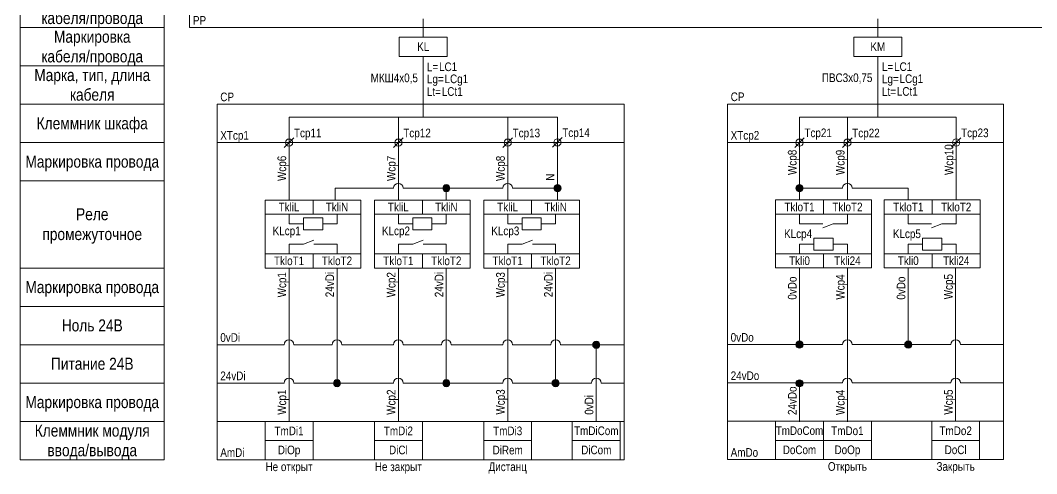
# Model space of a CAD drawing. Header units: millimetres. Extents: x 20 to 340, y -288 to -5.
# Drawn here: x 20 to 232, y -287.9 to -193.3 of the extents above; entities that cross this region are included whole.
import ezdxf

# ---------------------------------------------------------------- set-up
doc = ezdxf.new("R2010")
doc.units = ezdxf.units.MM
doc.header["$MEASUREMENT"] = 0
doc.linetypes.add('1_1', pattern=[2000, 1000, -1000])
doc.linetypes.add('4_2_1_2', pattern=[6702.777624, 3527.777672, -1763.888836, 0, -1411.111116])
for name, color, linetype in [('cp_names', 7, 'Continuous'), ('cp_params_di', 7, 'Continuous'), ('cp_params_do', 7, 'Continuous'), ('cp_static_di', 7, 'Continuous'), ('cp_static_do', 7, 'Continuous'), ('id_names', 7, 'Continuous'), ('id_params_di', 7, 'Continuous'), ('id_params_do', 7, 'Continuous'), ('id_static_di', 7, 'Continuous'), ('id_static_do', 7, 'Continuous')]:
    doc.layers.add(name, color=color, linetype=linetype)
doc.styles.add('СГЕНЕРИР_СТИЛЬ_1', font='')
doc.styles.get('СГЕНЕРИР_СТИЛЬ_1').set_extended_font_data('Arial Narrow')

msp = doc.modelspace()

# ---------------------------------------------------------------- hatches: boundary and pattern name
at = {"layer": 'cp_static_di', "linetype": 'Continuous', "lineweight": 0, "true_color": 0x000000}
for points in [[(108.1, -228.34), (108.16, -228.62), (108.32, -228.87), (108.57, -229.03), (108.85, -229.09), (109.14, -229.03), (109.38, -228.87), (109.55, -228.62), (109.6, -228.34), (109.55, -228.05), (109.38, -227.81), (109.14, -227.64), (108.85, -227.59), (108.57, -227.64), (108.32, -227.81), (108.16, -228.05)], [(131.27, -228.34), (131.32, -228.62), (131.49, -228.87), (131.73, -229.03), (132.02, -229.09), (132.3, -229.03), (132.55, -228.87), (132.71, -228.62), (132.77, -228.34), (132.71, -228.05), (132.55, -227.81), (132.3, -227.64), (132.02, -227.59), (131.73, -227.64), (131.49, -227.81), (131.32, -228.05)], [(139.38, -261.01), (139.44, -261.29), (139.6, -261.54), (139.84, -261.7), (140.13, -261.76), (140.42, -261.7), (140.66, -261.54), (140.82, -261.29), (140.88, -261.01), (140.82, -260.72), (140.66, -260.48), (140.42, -260.31), (140.13, -260.26), (139.84, -260.31), (139.6, -260.48), (139.44, -260.72)], [(85.3, -269.01), (85.36, -269.29), (85.52, -269.54), (85.77, -269.7), (86.05, -269.76), (86.34, -269.7), (86.58, -269.54), (86.75, -269.29), (86.8, -269.01), (86.75, -268.72), (86.58, -268.48), (86.34, -268.31), (86.05, -268.26), (85.77, -268.31), (85.52, -268.48), (85.36, -268.72)], [(108.1, -269.01), (108.16, -269.29), (108.32, -269.54), (108.57, -269.7), (108.85, -269.76), (109.14, -269.7), (109.38, -269.54), (109.55, -269.29), (109.6, -269.01), (109.55, -268.72), (109.38, -268.48), (109.14, -268.31), (108.85, -268.26), (108.57, -268.31), (108.32, -268.48), (108.16, -268.72)], [(130.9, -269.01), (130.96, -269.29), (131.12, -269.54), (131.37, -269.7), (131.65, -269.76), (131.94, -269.7), (132.18, -269.54), (132.34, -269.29), (132.4, -269.01), (132.34, -268.72), (132.18, -268.48), (131.94, -268.31), (131.65, -268.26), (131.37, -268.31), (131.12, -268.48), (130.96, -268.72)]]:
    msp.add_hatch(color=18, dxfattribs=at).paths.add_polyline_path(points)
at = {"layer": 'cp_static_do', "linetype": 'Continuous', "lineweight": 0, "true_color": 0x000000}
for points in [[(181.76, -228.34), (181.82, -228.62), (181.98, -228.87), (182.22, -229.03), (182.51, -229.09), (182.8, -229.03), (183.04, -228.87), (183.2, -228.62), (183.26, -228.34), (183.2, -228.05), (183.04, -227.81), (182.8, -227.64), (182.51, -227.59), (182.22, -227.64), (181.98, -227.81), (181.82, -228.05)], [(181.76, -260.98), (181.82, -261.27), (181.98, -261.51), (182.22, -261.68), (182.51, -261.73), (182.8, -261.68), (183.04, -261.51), (183.2, -261.27), (183.26, -260.98), (183.2, -260.7), (183.04, -260.45), (182.8, -260.29), (182.51, -260.23), (182.22, -260.29), (181.98, -260.45), (181.82, -260.7)], [(204.45, -260.98), (204.5, -261.27), (204.67, -261.51), (204.91, -261.68), (205.2, -261.73), (205.48, -261.68), (205.73, -261.51), (205.89, -261.27), (205.95, -260.98), (205.89, -260.7), (205.73, -260.45), (205.48, -260.29), (205.2, -260.23), (204.91, -260.29), (204.67, -260.45), (204.5, -260.7)], [(181.76, -269.06), (181.82, -269.35), (181.98, -269.59), (182.22, -269.75), (182.51, -269.81), (182.8, -269.75), (183.04, -269.59), (183.2, -269.35), (183.26, -269.06), (183.2, -268.77), (183.04, -268.53), (182.8, -268.37), (182.51, -268.31), (182.22, -268.37), (181.98, -268.53), (181.82, -268.77)]]:
    msp.add_hatch(color=18, dxfattribs=at).paths.add_polyline_path(points)

# ---------------------------------------------------------------- linework, layer by layer
at = {"layer": 'cp_names', "color": 7, "linetype": 'Continuous', "lineweight": 15, "ltscale": 100}
for points in [[(20, -218.83), (50, -218.83), (50, -210.83), (20, -210.83)], [(20, -226.83), (50, -226.83), (50, -218.83), (20, -218.83)], [(20, -245.01), (50, -245.01), (50, -226.83), (20, -226.83)], [(20, -253.01), (50, -253.01), (50, -245.01), (20, -245.01)], [(20, -261.01), (50, -261.01), (50, -253.01), (20, -253.01)], [(20, -269.01), (50, -269.01), (50, -261.01), (20, -261.01)], [(20, -277.01), (50, -277.01), (50, -269.01), (20, -269.01)], [(20, -285.01), (50, -285.01), (50, -277.01), (20, -277.01)]]:
    msp.add_lwpolyline(points, close=True, dxfattribs=at)
at = {"layer": 'cp_static_di', "color": 7, "linetype": '1_1', "lineweight": 15, "ltscale": 100}
for p, q in [((145.93, -210.83), (61.05, -210.83)), ((61.05, -210.83), (61.05, -285.01)), ((145.93, -210.83), (145.93, -285.01))]:
    msp.add_line(p, q, dxfattribs=at)
at = {"layer": 'cp_static_di', "color": 7, "linetype": 'Continuous', "lineweight": 15, "ltscale": 100}
for p, q in [((76.05, -218.83), (76.05, -213.54)), ((76.05, -213.54), (132.02, -213.54)), ((76.05, -213.54), (76.05, -218.83)), ((98.85, -218.83), (98.85, -213.54)), ((121.65, -218.83), (121.65, -213.54)), ((132.02, -213.54), (132.02, -218.83)), ((75.05, -219.83), (77.05, -217.83)), ((97.85, -219.83), (99.85, -217.83)), ((120.65, -219.83), (122.65, -217.83)), ((131.02, -219.79), (133.02, -217.79)), ((76.05, -230.87), (76.05, -218.83)), ((98.85, -230.87), (98.85, -218.83)), ((121.65, -230.87), (121.65, -218.83)), ((132.02, -230.83), (132.02, -218.79)), ((85.69, -230.83), (85.69, -228.34)), ((85.69, -228.34), (97.83, -228.34)), ((99.87, -228.34), (108.85, -228.34)), ((108.85, -228.34), (120.63, -228.34)), ((122.67, -228.34), (131.27, -228.34)), ((108.85, -230.83), (108.85, -229.09)), ((76.05, -245.01), (76.05, -277.01)), ((86.05, -245.01), (86.05, -268.26)), ((98.85, -245.01), (98.85, -277.01)), ((108.85, -245.01), (108.85, -268.26)), ((121.65, -245.01), (121.65, -277.01)), ((131.65, -245.01), (131.65, -268.26)), ((61.05, -261.01), (75.04, -261.01)), ((77.07, -261.01), (85.04, -261.01)), ((87.07, -261.01), (97.83, -261.01)), ((99.87, -261.01), (107.83, -261.01)), ((109.87, -261.01), (120.63, -261.01)), ((122.67, -261.01), (130.63, -261.01)), ((132.67, -261.01), (145.93, -261.01)), ((140.13, -261.76), (140.13, -277.01)), ((61.05, -269.01), (75.04, -269.01)), ((77.07, -269.01), (97.83, -269.01)), ((99.87, -269.01), (120.63, -269.01)), ((122.67, -269.01), (139.11, -269.01)), ((141.15, -269.01), (145.93, -269.01)), ((61.05, -277.01), (145.93, -277.01)), ((61.05, -285.01), (145.93, -285.01))]:
    msp.add_line(p, q, dxfattribs=at)
at = {"layer": 'cp_static_di', "color": 7, "linetype": '4_2_1_2', "lineweight": 15, "ltscale": 100}
msp.add_line((61.05, -218.83), (145.93, -218.83), dxfattribs=at)
at = {"layer": 'cp_static_di', "color": 7, "linetype": 'Continuous', "lineweight": 15, "ltscale": 100}
for points in [[(71.05, -245.01), (91.05, -245.01), (91.05, -230.83), (71.05, -230.83)], [(71.05, -233.79), (81.05, -233.79), (81.05, -230.83), (71.05, -230.83)], [(81.05, -233.79), (91.05, -233.79), (91.05, -230.83), (81.05, -230.83)], [(93.85, -245.01), (113.85, -245.01), (113.85, -230.83), (93.85, -230.83)], [(93.85, -233.79), (103.85, -233.79), (103.85, -230.83), (93.85, -230.83)], [(103.85, -233.79), (113.85, -233.79), (113.85, -230.83), (103.85, -230.83)], [(116.65, -245.01), (136.65, -245.01), (136.65, -230.83), (116.65, -230.83)], [(116.65, -233.79), (126.65, -233.79), (126.65, -230.83), (116.65, -230.83)], [(126.65, -233.79), (136.65, -233.79), (136.65, -230.83), (126.65, -230.83)], [(83.06, -234.54), (83.06, -237.04), (79.06, -237.04), (79.06, -234.54)], [(105.86, -234.54), (105.86, -237.04), (101.86, -237.04), (101.86, -234.54)], [(128.66, -234.54), (128.66, -237.04), (124.66, -237.04), (124.66, -234.54)], [(71.05, -245.01), (81.05, -245.01), (81.05, -242.04), (71.05, -242.04)], [(81.05, -245.01), (91.05, -245.01), (91.05, -242.04), (81.05, -242.04)], [(93.85, -245.01), (103.85, -245.01), (103.85, -242.04), (93.85, -242.04)], [(103.85, -245.01), (113.85, -245.01), (113.85, -242.04), (103.85, -242.04)], [(116.65, -245.01), (126.65, -245.01), (126.65, -242.04), (116.65, -242.04)], [(126.65, -245.01), (136.65, -245.01), (136.65, -242.04), (126.65, -242.04)], [(71.05, -277.01), (81.05, -277.01), (81.05, -281.01), (71.05, -281.01)], [(93.85, -277.01), (103.85, -277.01), (103.85, -281.01), (93.85, -281.01)], [(116.65, -277.01), (126.65, -277.01), (126.65, -281.01), (116.65, -281.01)], [(135.13, -277.01), (145.13, -277.01), (145.13, -281.01), (135.13, -281.01)], [(71.05, -281.01), (81.05, -281.01), (81.05, -285.01), (71.05, -285.01)], [(93.85, -281.01), (103.85, -281.01), (103.85, -285.01), (93.85, -285.01)], [(116.65, -281.01), (126.65, -281.01), (126.65, -285.01), (116.65, -285.01)], [(135.13, -281.01), (145.13, -281.01), (145.13, -285.01), (135.13, -285.01)]]:
    msp.add_lwpolyline(points, close=True, dxfattribs=at)
for points in [[(76.06, -233.79), (76.06, -235.79), (79.06, -235.79)], [(86.05, -233.79), (86.05, -235.79), (83.06, -235.79)], [(98.86, -233.79), (98.86, -235.79), (101.86, -235.79)], [(108.85, -233.79), (108.85, -235.79), (105.86, -235.79)], [(121.66, -233.79), (121.66, -235.79), (124.66, -235.79)], [(131.65, -233.79), (131.65, -235.79), (128.66, -235.79)], [(79.06, -240.01), (81.19, -239.18)], [(101.86, -240.01), (103.99, -239.18)], [(124.66, -240.01), (126.79, -239.18)], [(76.06, -242.04), (76.06, -240.01), (79.06, -240.01)], [(83.06, -240.01), (81.19, -240.01)], [(86.05, -242.04), (86.05, -240.01), (83.06, -240.01)], [(98.86, -242.04), (98.86, -240.01), (101.86, -240.01)], [(105.86, -240.01), (103.99, -240.01)], [(108.85, -242.04), (108.85, -240.01), (105.86, -240.01)], [(121.66, -242.04), (121.66, -240.01), (124.66, -240.01)], [(128.66, -240.01), (126.79, -240.01)], [(131.65, -242.04), (131.65, -240.01), (128.66, -240.01)]]:
    msp.add_lwpolyline(points, dxfattribs=at)
for centre in [(76.05, -218.83), (98.85, -218.83), (121.65, -218.83), (132.02, -218.79), (108.85, -228.34), (132.02, -228.34), (140.13, -261.01), (86.05, -269.01), (108.85, -269.01), (131.65, -269.01)]:
    msp.add_circle(centre, 0.75, dxfattribs=at)
at = {"layer": 'cp_static_do', "color": 7, "linetype": '1_1', "lineweight": 15, "ltscale": 100}
for p, q in [((225.09, -210.8), (167.51, -210.8)), ((167.51, -210.8), (167.51, -284.98)), ((225.09, -210.8), (225.09, -284.98))]:
    msp.add_line(p, q, dxfattribs=at)
at = {"layer": 'cp_static_do', "color": 7, "linetype": 'Continuous', "lineweight": 15, "ltscale": 100}
for p, q in [((182.51, -213.52), (182.51, -218.8)), ((182.51, -213.54), (215.19, -213.54)), ((192.51, -213.54), (192.51, -218.83)), ((215.19, -218.8), (215.19, -213.54)), ((181.51, -219.83), (183.51, -217.83)), ((191.51, -219.83), (193.51, -217.83)), ((214.19, -219.8), (216.19, -217.8)), ((182.51, -218.83), (182.51, -230.8)), ((192.51, -218.83), (192.51, -230.8)), ((215.19, -218.8), (215.2, -230.8)), ((191.49, -228.34), (183.26, -228.34)), ((205.2, -228.34), (193.53, -228.34)), ((205.2, -230.83), (205.2, -228.34)), ((182.51, -244.98), (182.51, -260.23)), ((192.51, -245.06), (192.51, -277.06)), ((205.2, -244.98), (205.2, -260.23)), ((215.08, -244.98), (215.08, -276.98)), ((167.51, -260.98), (191.49, -260.98)), ((193.53, -260.98), (214.06, -260.98)), ((216.1, -260.98), (225.09, -260.98)), ((167.51, -268.98), (191.49, -268.98)), ((193.52, -268.98), (214.06, -268.98)), ((216.1, -268.98), (225.09, -268.98)), ((182.51, -269.81), (182.51, -277.06)), ((167.51, -276.98), (225.09, -276.98)), ((167.51, -284.98), (225.09, -284.98))]:
    msp.add_line(p, q, dxfattribs=at)
at = {"layer": 'cp_static_do', "color": 7, "linetype": '4_2_1_2', "lineweight": 15, "ltscale": 100}
msp.add_line((167.51, -218.8), (225.09, -218.8), dxfattribs=at)
at = {"layer": 'cp_static_do', "color": 7, "linetype": 'Continuous', "lineweight": 15, "ltscale": 100}
for points in [[(197.51, -230.8), (177.51, -230.8), (177.51, -244.98), (197.51, -244.98)], [(187.51, -230.8), (177.51, -230.8), (177.51, -233.77), (187.51, -233.77)], [(197.51, -230.8), (187.51, -230.8), (187.51, -233.77), (197.51, -233.77)], [(220.2, -230.8), (200.2, -230.8), (200.2, -244.98), (220.2, -244.98)], [(210.2, -230.8), (200.2, -230.8), (200.2, -233.77), (210.2, -233.77)], [(220.2, -230.8), (210.2, -230.8), (210.2, -233.77), (220.2, -233.77)], [(185.51, -241.27), (185.51, -238.77), (189.51, -238.77), (189.51, -241.27)], [(208.19, -241.27), (208.19, -238.77), (212.19, -238.77), (212.19, -241.27)], [(187.51, -242.02), (177.51, -242.02), (177.51, -244.98), (187.51, -244.98)], [(197.51, -242.02), (187.51, -242.02), (187.51, -244.98), (197.51, -244.98)], [(210.2, -242.02), (200.2, -242.02), (200.2, -244.98), (210.2, -244.98)], [(220.2, -242.02), (210.2, -242.02), (210.2, -244.98), (220.2, -244.98)], [(177.51, -276.98), (187.51, -276.98), (187.51, -280.98), (177.51, -280.98)], [(187.51, -276.98), (197.51, -276.98), (197.51, -280.98), (187.51, -280.98)], [(210.08, -276.98), (220.08, -276.98), (220.08, -280.98), (210.08, -280.98)], [(177.51, -280.98), (187.51, -280.98), (187.51, -284.98), (177.51, -284.98)], [(187.51, -280.98), (197.51, -280.98), (197.51, -284.98), (187.51, -284.98)], [(210.08, -280.98), (220.08, -280.98), (220.08, -284.98), (210.08, -284.98)]]:
    msp.add_lwpolyline(points, close=True, dxfattribs=at)
for points in [[(182.51, -233.77), (182.51, -235.81), (185.51, -235.81)], [(192.5, -233.77), (192.5, -235.81), (189.51, -235.81)], [(205.2, -233.77), (205.2, -235.81), (208.19, -235.81)], [(215.19, -233.77), (215.19, -235.81), (212.19, -235.81)], [(185.51, -235.81), (187.37, -235.81)], [(189.51, -235.81), (187.37, -236.63)], [(208.19, -235.81), (210.05, -235.81)], [(212.19, -235.81), (210.06, -236.63)], [(182.51, -242.02), (182.51, -240.02), (185.51, -240.02)], [(192.5, -242.02), (192.5, -240.02), (189.51, -240.02)], [(205.2, -242.02), (205.2, -240.02), (208.19, -240.02)], [(215.19, -242.02), (215.19, -240.02), (212.19, -240.02)]]:
    msp.add_lwpolyline(points, dxfattribs=at)
for centre in [(182.51, -218.83), (192.51, -218.83), (215.19, -218.8), (182.51, -228.34), (182.51, -260.98), (205.2, -260.98), (182.51, -269.06)]:
    msp.add_circle(centre, 0.75, dxfattribs=at)
at = {"layer": 'id_names', "color": 7, "linetype": 'Continuous', "lineweight": 15, "ltscale": 100}
for points in [[(20, -194.83), (50, -194.83), (50, -186.83), (20, -186.83)], [(20, -202.83), (50, -202.83), (50, -194.83), (20, -194.83)], [(20, -210.83), (50, -210.83), (50, -202.83), (20, -202.83)]]:
    msp.add_lwpolyline(points, close=True, dxfattribs=at)
at = {"layer": 'id_static_di', "color": 7, "linetype": 'Continuous', "lineweight": 15, "ltscale": 100}
for p, q in [((104.03, -196.83), (104.03, -193.01)), ((104.03, -200.83), (104.03, -213.54))]:
    msp.add_line(p, q, dxfattribs=at)
msp.add_lwpolyline([(99.03, -200.83), (109.03, -200.83), (109.03, -196.83), (99.03, -196.83)], close=True, dxfattribs=at)
for centre in [(98.85, -228.34), (121.65, -228.34), (76.05, -261.01), (86.05, -261.01), (98.85, -261.01), (108.85, -261.01), (121.65, -261.01), (131.65, -261.01), (76.05, -269.01), (98.85, -269.01), (121.65, -269.01), (140.13, -269.01)]:
    msp.add_arc(centre, 1.02, 0, 180, dxfattribs=at)
at = {"layer": 'id_static_do', "color": 7, "linetype": '1_1', "lineweight": 15, "ltscale": 100}
for p, q in [((55.31, -194.83), (55.31, -71.23)), ((339.51, -194.83), (55.31, -194.83))]:
    msp.add_line(p, q, dxfattribs=at)
at = {"layer": 'id_static_do', "color": 7, "linetype": 'Continuous', "lineweight": 15, "ltscale": 100}
for p, q in [((198.85, -196.83), (198.85, -193.01)), ((198.85, -213.54), (198.85, -200.83)), ((198.85, -204.97), (198.85, -213.54))]:
    msp.add_line(p, q, dxfattribs=at)
msp.add_lwpolyline([(193.85, -200.83), (203.85, -200.83), (203.85, -196.83), (193.85, -196.83)], close=True, dxfattribs=at)
for centre in [(192.51, -228.34), (192.51, -260.98), (215.08, -260.98), (192.51, -268.98), (215.08, -268.98)]:
    msp.add_arc(centre, 1.02, 0, 180, dxfattribs=at)

# ---------------------------------------------------------------- texts
at = {"layer": 'cp_names', "color": 7, "linetype": 'Continuous', "lineweight": 15, "char_height": 2.5, "attachment_point": 2, "style": 'СГЕНЕРИР_СТИЛЬ_1'}
for s, insert in [('\\A1;{\\pqc;\\fArial Narrow|b0|i0|c204|p34;Клеммник\\fArial Narrow|b0|i0|c204|p34; шкафа}', (35, -213.55)), ('\\A1;{\\pqc;\\fArial Narrow|b0|i0|c204|p34;Маркировка \\fArial Narrow|b0|i0|c204|p34;провода}', (35, -221.55)), ('\\A1;{\\pqc;\\fArial Narrow|b0|i0|c204|p34;Маркировка \\fArial Narrow|b0|i0|c204|p34;провода}', (35, -247.73)), ('\\A1;{\\pqc;\\fArial Narrow|b0|i0|c204|p34;Ноль 24\\fArial Narrow|b0|i0|c204|p34;В}', (35, -255.72)), ('\\A1;{\\pqc;\\fArial Narrow|b0|i0|c204|p34;Питание 2\\fArial Narrow|b0|i0|c204|p34;4\\fArial Narrow|b0|i0|c204|p34;В}', (35, -263.72)), ('\\A1;{\\pqc;\\fArial Narrow|b0|i0|c204|p34;Маркировка \\fArial Narrow|b0|i0|c204|p34;провода}', (35, -271.73))]:
    msp.add_mtext(s, dxfattribs=dict(at, insert=insert))
for s, insert, line_spacing_factor in [('\\A1;{\\pqc;\\fArial Narrow|b0|i0|c204|p34;Реле\\P\\pqc;\\fArial Narrow|b0|i0|c204|p34;промежуточное}', (35, -232.52), 0.996607), ('\\A1;{\\pqc;\\fArial Narrow|b0|i0|c204|p34;Клеммник модуля\\P\\pqc;\\fArial Narrow|b0|i0|c204|p34;ввода\\fArial Narrow|b0|i0|c204|p34;/вывода}', (35, -277.67), 0.985989)]:
    msp.add_mtext(s, dxfattribs=dict(at, insert=insert, line_spacing_factor=line_spacing_factor))
at = {"layer": 'cp_params_di', "color": 7, "linetype": 'Continuous', "lineweight": 15, "char_height": 1.8, "style": 'СГЕНЕРИР_СТИЛЬ_1'}
for s, insert, attachment_point in [('\\A1;{\\pql;\\fArial Narrow|b0|i0|c204|p34;CP}', (61.71, -208.39), 1), ('\\A1;{\\pql;\\fArial Narrow|b0|i0|c204|p34;Tcp\\fArial Narrow|b0|i0|c204|p34;1\\fArial Narrow|b0|i0|c204|p34;1}', (77.08, -215.92), 1), ('\\A1;{\\pql;\\fArial Narrow|b0|i0|c204|p34;Tcp1\\fArial Narrow|b0|i0|c204|p34;2}', (99.88, -215.92), 1), ('\\A1;{\\pql;\\fArial Narrow|b0|i0|c204|p34;Tcp1\\fArial Narrow|b0|i0|c204|p34;3}', (122.68, -215.92), 1), ('\\A1;{\\pql;\\fArial Narrow|b0|i0|c204|p34;Tcp1\\fArial Narrow|b0|i0|c204|p34;4}', (133.04, -215.87), 1), ('\\A1;{\\pql;\\fArial Narrow|b0|i0|c204|p34;XTcp\\fArial Narrow|b0|i0|c204|p34;1}', (61.71, -216.42), 1), ('\\A1;{\\pqc;\\fArial Narrow|b0|i0|c204|p34;TkliL}', (76.05, -231.39), 2), ('\\A1;{\\pqc;\\fArial Narrow|b0|i0|c204|p34;T\\fArial Narrow|b0|i0|c204|p34;kliN}', (86.05, -231.39), 2), ('\\A1;{\\pqc;\\fArial Narrow|b0|i0|c204|p34;TkliL}', (98.85, -231.39), 2), ('\\A1;{\\pqc;\\fArial Narrow|b0|i0|c204|p34;T\\fArial Narrow|b0|i0|c204|p34;kliN}', (108.85, -231.39), 2), ('\\A1;{\\pqc;\\fArial Narrow|b0|i0|c204|p34;TkliL}', (121.65, -231.39), 2), ('\\A1;{\\pqc;\\fArial Narrow|b0|i0|c204|p34;T\\fArial Narrow|b0|i0|c204|p34;kliN}', (131.65, -231.39), 2), ('\\A1;{\\pqc;\\fArial Narrow|b0|i0|c204|p34;KL\\fArial Narrow|b0|i0|c204|p34;c\\fArial Narrow|b0|i0|c204|p34;p1}', (75.55, -236.35), 2), ('\\A1;{\\pqc;\\fArial Narrow|b0|i0|c204|p34;KL\\fArial Narrow|b0|i0|c204|p34;c\\fArial Narrow|b0|i0|c204|p34;p2}', (98.35, -236.35), 2), ('\\A1;{\\pqc;\\fArial Narrow|b0|i0|c204|p34;KLcp\\fArial Narrow|b0|i0|c204|p34;3}', (121.15, -236.35), 2), ('\\A1;{\\pqc;\\fArial Narrow|b0|i0|c204|p34;Tklo\\fArial Narrow|b0|i0|c204|p34;T1}', (76.05, -242.6), 2), ('\\A1;{\\pqc;\\fArial Narrow|b0|i0|c204|p34;Tklo\\fArial Narrow|b0|i0|c204|p34;T2}', (86.05, -242.6), 2), ('\\A1;{\\pqc;\\fArial Narrow|b0|i0|c204|p34;Tklo\\fArial Narrow|b0|i0|c204|p34;T1}', (98.85, -242.6), 2), ('\\A1;{\\pqc;\\fArial Narrow|b0|i0|c204|p34;Tklo\\fArial Narrow|b0|i0|c204|p34;T2}', (108.85, -242.6), 2), ('\\A1;{\\pqc;\\fArial Narrow|b0|i0|c204|p34;Tklo\\fArial Narrow|b0|i0|c204|p34;T1}', (121.65, -242.6), 2), ('\\A1;{\\pqc;\\fArial Narrow|b0|i0|c204|p34;Tklo\\fArial Narrow|b0|i0|c204|p34;T2}', (131.65, -242.6), 2), ('\\A1;{\\pql;\\fArial Narrow|b0|i0|c204|p34;0v\\fArial Narrow|b0|i0|c204|p34;Di}', (61.71, -258.6), 1), ('\\A1;{\\pql;\\fArial Narrow|b0|i0|c204|p34;24v\\fArial Narrow|b0|i0|c204|p34;Di}', (61.71, -266.6), 1), ('\\A1;{\\pqc;\\fArial Narrow|b0|i0|c204|p34;Tm\\fArial Narrow|b0|i0|c204|p34;Di\\fArial Narrow|b0|i0|c204|p34;1}', (76.05, -278.08), 2), ('\\A1;{\\pqc;\\fArial Narrow|b0|i0|c204|p34;TmDi2}', (98.85, -278.08), 2), ('\\A1;{\\pqc;\\fArial Narrow|b0|i0|c204|p34;TmDi\\fArial Narrow|b0|i0|c204|p34;3}', (121.65, -278.08), 2), ('\\A1;{\\pqc;\\fArial Narrow|b0|i0|c204|p34;TmDiCom}', (140.13, -278.06), 2), ('\\A1;{\\pql;\\fArial Narrow|b0|i0|c204|p34;Am\\fArial Narrow|b0|i0|c204|p34;Di}', (61.71, -282.61), 1), ('\\A1;{\\pqc;\\fArial Narrow|b0|i0|c204|p34;Di\\fArial Narrow|b0|i0|c204|p34;Op}', (76.05, -282.06), 2), ('\\A1;{\\pqc;\\fArial Narrow|b0|i0|c204|p34;DiCl}', (98.85, -282.06), 2), ('\\A1;{\\pqc;\\fArial Narrow|b0|i0|c204|p34;DiRem}', (121.65, -282.09), 2), ('\\A1;{\\pqc;\\fArial Narrow|b0|i0|c204|p34;Di\\fArial Narrow|b0|i0|c204|p34;Com}', (140.13, -282.06), 2)]:
    msp.add_mtext(s, dxfattribs=dict(at, insert=insert, attachment_point=attachment_point))
at = {"layer": 'cp_params_di', "color": 7, "linetype": 'Continuous', "lineweight": 15, "char_height": 1.8, "attachment_point": 1, "rotation": 90, "style": 'СГЕНЕРИР_СТИЛЬ_1'}
for s, insert in [('\\A1;{\\pql;\\fArial Narrow|b0|i0|c204|p34;Wcp\\fArial Narrow|b0|i0|c204|p34;6}', (73.64, -226.84)), ('\\A1;{\\pql;\\fArial Narrow|b0|i0|c204|p34;Wcp\\fArial Narrow|b0|i0|c204|p34;7}', (96.45, -226.84)), ('\\A1;{\\pql;\\fArial Narrow|b0|i0|c204|p34;Wcp\\fArial Narrow|b0|i0|c204|p34;8}', (119.24, -226.84)), ('\\A1;{\\pql;\\fArial Narrow|b0|i0|c204|p34;Wcp\\fArial Narrow|b0|i0|c204|p34;1}', (73.64, -251.12)), ('\\A1;{\\pql;\\fArial Narrow|b0|i0|c204|p34;24v\\fArial Narrow|b0|i0|c204|p34;Di}', (83.64, -251.09)), ('\\A1;{\\pql;\\fArial Narrow|b0|i0|c204|p34;Wcp\\fArial Narrow|b0|i0|c204|p34;2}', (96.44, -251.12)), ('\\A1;{\\pql;\\fArial Narrow|b0|i0|c204|p34;24v\\fArial Narrow|b0|i0|c204|p34;Di}', (106.44, -251.09)), ('\\A1;{\\pql;\\fArial Narrow|b0|i0|c204|p34;Wcp\\fArial Narrow|b0|i0|c204|p34;3}', (119.24, -251.12)), ('\\A1;{\\pql;\\fArial Narrow|b0|i0|c204|p34;24v\\fArial Narrow|b0|i0|c204|p34;Di}', (129.24, -251.09)), ('\\A1;{\\pql;\\fArial Narrow|b0|i0|c204|p34;Wcp\\fArial Narrow|b0|i0|c204|p34;1}', (73.64, -275.62)), ('\\A1;{\\pql;\\fArial Narrow|b0|i0|c204|p34;Wcp\\fArial Narrow|b0|i0|c204|p34;2}', (96.44, -275.62)), ('\\A1;{\\pql;\\fArial Narrow|b0|i0|c204|p34;Wcp\\fArial Narrow|b0|i0|c204|p34;3}', (119.24, -275.58)), ('\\A1;{\\pql;\\fArial Narrow|b0|i0|c204|p34;0v\\fArial Narrow|b0|i0|c204|p34;Di}', (137.72, -275.62))]:
    msp.add_mtext(s, dxfattribs=dict(at, insert=insert))
at = {"layer": 'cp_params_do', "color": 7, "linetype": 'Continuous', "lineweight": 15, "style": 'СГЕНЕРИР_СТИЛЬ_1'}
for s, insert, char_height, attachment_point in [('\\A1;{\\pql;\\fArial Narrow|b0|i0|c204|p34;CP}', (168.16, -208.37), 1.8, 1), ('\\A1;{\\pql;\\fArial Narrow|b0|i0|c204|p34;Tcp\\fArial Narrow|b0|i0|c204|p34;2\\fArial Narrow|b0|i0|c204|p34;1}', (183.54, -215.89), 1.8, 1), ('\\A1;{\\pql;\\fArial Narrow|b0|i0|c204|p34;Tcp\\fArial Narrow|b0|i0|c204|p34;2\\fArial Narrow|b0|i0|c204|p34;2}', (193.51, -215.92), 1.8, 1), ('\\A1;{\\pql;\\fArial Narrow|b0|i0|c204|p34;Tcp2\\fArial Narrow|b0|i0|c204|p34;3}', (216.22, -215.89), 1.8, 1), ('\\A1;{\\pql;\\fArial Narrow|b0|i0|c204|p34;XTcp\\fArial Narrow|b0|i0|c204|p34;2}', (168.16, -216.4), 1.8, 1), ('\\A1;{\\pqc;\\fArial Narrow|b0|i0|c204|p34;Tklo\\fArial Narrow|b0|i0|c204|p34;T1}', (182.51, -231.36), 1.8, 2), ('\\A1;{\\pqc;\\fArial Narrow|b0|i0|c204|p34;Tklo\\fArial Narrow|b0|i0|c204|p34;T2}', (192.51, -231.36), 1.8, 2), ('\\A1;{\\pqc;\\fArial Narrow|b0|i0|c204|p34;Tklo\\fArial Narrow|b0|i0|c204|p34;T1}', (205.2, -231.36), 1.8, 2), ('\\A1;{\\pqc;\\fArial Narrow|b0|i0|c204|p34;Tklo\\fArial Narrow|b0|i0|c204|p34;T2}', (215.2, -231.36), 1.8, 2), ('\\A1;{\\pqc;\\fArial Narrow|b0|i0|c204|p34;KL\\fArial Narrow|b0|i0|c204|p34;c\\fArial Narrow|b0|i0|c204|p34;p\\fArial Narrow|b0|i0|c204|p34;4}', (182.22, -236.95), 1.8, 2), ('\\A1;{\\pqc;\\fArial Narrow|b0|i0|c204|p34;KLcp\\fArial Narrow|b0|i0|c204|p34;5}', (204.91, -236.95), 1.8, 2), ('\\A1;{\\pqc;\\fArial Narrow|b0|i0|c204|p34;Tkli\\fArial Narrow|b0|i0|c204|p34;0}', (182.51, -242.57), 1.8, 2), ('\\A1;{\\pqc;\\fArial Narrow|b0|i0|c204|p34;Tkli\\fArial Narrow|b0|i0|c204|p34;24}', (192.51, -242.57), 1.8, 2), ('\\A1;{\\pqc;\\fArial Narrow|b0|i0|c204|p34;Tkli\\fArial Narrow|b0|i0|c204|p34;0}', (205.2, -242.57), 1.8, 2), ('\\A1;{\\pqc;\\fArial Narrow|b0|i0|c204|p34;Tkli\\fArial Narrow|b0|i0|c204|p34;24}', (215.2, -242.57), 1.8, 2), ('\\A1;{\\pql;\\fArial Narrow|b0|i0|c204|p34;0v\\fArial Narrow|b0|i0|c204|p34;Do}', (168.16, -258.57), 1.8, 1), ('\\A1;{\\pql;\\fArial Narrow|b0|i0|c204|p34;24v\\fArial Narrow|b0|i0|c204|p34;Do}', (168.16, -266.57), 1.8, 1), ('\\A1;{\\pqc;\\fArial Narrow|b0|i0|c204|p34;Tm\\fArial Narrow|b0|i0|c204|p34;DoCom}', (182.51, -278.04), 1.79, 2), ('\\A1;{\\pqc;\\fArial Narrow|b0|i0|c204|p34;TmDo1}', (192.51, -278.06), 1.8, 2), ('\\A1;{\\pqc;\\fArial Narrow|b0|i0|c204|p34;TmDo2}', (215.08, -278.06), 1.8, 2), ('\\A1;{\\pql;\\fArial Narrow|b0|i0|c204|p34;Am\\fArial Narrow|b0|i0|c204|p34;Do}', (168.16, -282.58), 1.8, 1), ('\\A1;{\\pqc;\\fArial Narrow|b0|i0|c204|p34;DoCom}', (182.51, -282.04), 1.79, 2), ('\\A1;{\\pqc;\\fArial Narrow|b0|i0|c204|p34;Do\\fArial Narrow|b0|i0|c204|p34;Op}', (192.51, -282.03), 1.8, 2), ('\\A1;{\\pqc;\\fArial Narrow|b0|i0|c204|p34;Do\\fArial Narrow|b0|i0|c204|p34;Cl}', (215.08, -282.03), 1.8, 2)]:
    msp.add_mtext(s, dxfattribs=dict(at, insert=insert, char_height=char_height, attachment_point=attachment_point))
at = {"layer": 'cp_params_do', "color": 7, "linetype": 'Continuous', "lineweight": 15, "char_height": 1.8, "attachment_point": 1, "rotation": 90, "style": 'СГЕНЕРИР_СТИЛЬ_1'}
for s, insert in [('\\A1;{\\pql;\\fArial Narrow|b0|i0|c204|p34;Wcp\\fArial Narrow|b0|i0|c204|p34;8}', (180.1, -225.59)), ('\\A1;{\\pql;\\fArial Narrow|b0|i0|c204|p34;Wcp\\fArial Narrow|b0|i0|c204|p34;9}', (190.1, -225.59)), ('\\A1;{\\pql;\\fArial Narrow|b0|i0|c204|p34;Wcp\\fArial Narrow|b0|i0|c204|p34;10}', (212.78, -225.59)), ('\\A1;{\\pql;\\fArial Narrow|b0|i0|c204|p34;0v\\fArial Narrow|b0|i0|c204|p34;Do}', (180.1, -251.6)), ('\\A1;{\\pql;\\fArial Narrow|b0|i0|c204|p34;Wcp\\fArial Narrow|b0|i0|c204|p34;4}', (190.11, -251.6)), ('\\A1;{\\pql;\\fArial Narrow|b0|i0|c204|p34;0v\\fArial Narrow|b0|i0|c204|p34;Do}', (202.79, -251.6)), ('\\A1;{\\pql;\\fArial Narrow|b0|i0|c204|p34;Wcp\\fArial Narrow|b0|i0|c204|p34;5}', (212.68, -251.52)), ('\\A1;{\\pql;\\fArial Narrow|b0|i0|c204|p34;24v\\fArial Narrow|b0|i0|c204|p34;Do}', (180.1, -275.67)), ('\\A1;{\\pql;\\fArial Narrow|b0|i0|c204|p34;Wcp\\fArial Narrow|b0|i0|c204|p34;4}', (190.11, -275.67)), ('\\A1;{\\pql;\\fArial Narrow|b0|i0|c204|p34;Wcp\\fArial Narrow|b0|i0|c204|p34;5}', (212.68, -275.6))]:
    msp.add_mtext(s, dxfattribs=dict(at, insert=insert))
at = {"layer": 'cp_static_di', "color": 7, "linetype": 'Continuous', "lineweight": 15, "insert": (129.61, -226.79), "char_height": 1.8, "attachment_point": 1, "rotation": 90, "style": 'СГЕНЕРИР_СТИЛЬ_1'}
msp.add_mtext('\\A1;{\\pql;\\fArial Narrow|b0|i0|c204|p34;N}', dxfattribs=at)
at = {"layer": 'cp_static_di', "color": 7, "linetype": 'Continuous', "lineweight": 15, "char_height": 1.8, "attachment_point": 2, "style": 'СГЕНЕРИР_СТИЛЬ_1'}
for s, insert in [('\\A1;{\\pqc;\\fArial Narrow|b0|i0|c204|p34;Не о\\fArial Narrow|b0|i0|c204|p34;ткрыт}', (76.05, -285.57)), ('\\A1;{\\pqc;\\fArial Narrow|b0|i0|c204|p34;Не з\\fArial Narrow|b0|i0|c204|p34;акрыт}', (98.85, -285.57)), ('\\A1;{\\pqc;\\fArial Narrow|b0|i0|c204|p34;Дистанц}', (121.65, -285.57))]:
    msp.add_mtext(s, dxfattribs=dict(at, insert=insert))
at = {"layer": 'cp_static_do', "color": 7, "linetype": 'Continuous', "lineweight": 15, "char_height": 1.8, "attachment_point": 2, "style": 'СГЕНЕРИР_СТИЛЬ_1'}
for s, insert in [('\\A1;{\\pqc;\\fArial Narrow|b0|i0|c204|p34;Открыть}', (192.51, -285.51)), ('\\A1;{\\pqc;\\fArial Narrow|b0|i0|c204|p34;Закрыть}', (215.08, -285.51))]:
    msp.add_mtext(s, dxfattribs=dict(at, insert=insert))
at = {"layer": 'id_names', "color": 7, "linetype": 'Continuous', "lineweight": 15, "char_height": 2.5, "attachment_point": 2, "style": 'СГЕНЕРИР_СТИЛЬ_1'}
for s, insert, line_spacing_factor in [('\\A1;{\\pqc;\\fArial Narrow|b0|i0|c204|p34;Маркировка жил\\P\\pqc;\\fArial Narrow|b0|i0|c204|p34;кабеля/провода}', (35, -187.49), 0.982786), ('\\A1;{\\pqc;\\fArial Narrow|b0|i0|c204|p34;Маркировка\\P\\pqc;\\fArial Narrow|b0|i0|c204|p34;кабеля/провода}', (35, -195.49), 0.982786), ('\\A1;{\\pqc;\\fArial Narrow|b0|i0|c204|p34;Марка, тип\\fArial Narrow|b0|i0|c204|p34;, длина\\P\\pqc;\\fArial Narrow|b0|i0|c204|p34;кабеля}', (35, -203.49), 0.98101)]:
    msp.add_mtext(s, dxfattribs=dict(at, insert=insert, line_spacing_factor=line_spacing_factor))
at = {"layer": 'id_params_di', "color": 7, "linetype": 'Continuous', "lineweight": 15, "char_height": 1.8, "style": 'СГЕНЕРИР_СТИЛЬ_1'}
for s, insert, attachment_point in [('\\A1;{\\pqc;\\fArial Narrow|b0|i0|c204|p34;KL}', (104.03, -197.91), 2), ('\\A1;{\\pql;\\fArial Narrow|b0|i0|c204|p34;LC\\fArial Narrow|b0|i0|c204|p34;1}', (107.33, -202.1), 1), ('\\A1;{\\pql;\\fArial Narrow|b0|i0|c204|p34;LCg\\fArial Narrow|b0|i0|c204|p34;1}', (108.48, -204.62), 1), ('\\A1;{\\pql;\\fArial Narrow|b0|i0|c204|p34;LCt\\fArial Narrow|b0|i0|c204|p34;1}', (107.91, -207.27), 1)]:
    msp.add_mtext(s, dxfattribs=dict(at, insert=insert, attachment_point=attachment_point))
at = {"layer": 'id_params_do', "color": 7, "linetype": 'Continuous', "lineweight": 15, "char_height": 1.8, "style": 'СГЕНЕРИР_СТИЛЬ_1'}
for s, insert, attachment_point in [('\\A1;{\\pql;\\fArial Narrow|b0|i0|c204|p34;P\\fArial Narrow|b0|i0|c204|p34;P}', (55.99, -192.43), 1), ('\\A1;{\\pqc;\\fArial Narrow|b0|i0|c204|p34;KM}', (198.85, -197.91), 2), ('\\A1;{\\pql;\\fArial Narrow|b0|i0|c204|p34;LC\\fArial Narrow|b0|i0|c204|p34;1}', (202.24, -202.08), 1), ('\\A1;{\\pql;\\fArial Narrow|b0|i0|c204|p34;LCg\\fArial Narrow|b0|i0|c204|p34;1}', (203.39, -204.6), 1), ('\\A1;{\\pql;\\fArial Narrow|b0|i0|c204|p34;LCt\\fArial Narrow|b0|i0|c204|p34;1}', (202.81, -207.25), 1)]:
    msp.add_mtext(s, dxfattribs=dict(at, insert=insert, attachment_point=attachment_point))
at = {"layer": 'id_static_di', "color": 7, "linetype": 'Continuous', "lineweight": 15, "char_height": 1.8, "attachment_point": 1, "style": 'СГЕНЕРИР_СТИЛЬ_1'}
for s, insert in [('\\A1;{\\pql;\\fArial Narrow|b0|i0|c204|p34;L=}', (104.81, -202.14)), ('\\A1;{\\pql;\\fArial Narrow|b0|i0|c204|p34;Lg=}', (104.81, -204.65)), ('\\A1;{\\pql;\\fArial Narrow|b0|i0|c204|p34;Lt=}', (104.81, -207.31))]:
    msp.add_mtext(s, dxfattribs=dict(at, insert=insert))
at = {"layer": 'id_static_di', "color": 7, "linetype": 'Continuous', "lineweight": 40, "insert": (93.07, -204.42), "char_height": 1.8, "attachment_point": 1, "style": 'СГЕНЕРИР_СТИЛЬ_1'}
msp.add_mtext('\\A1;{\\pql;\\fArial Narrow|b0|i0|c204|p34;МКШ\\fArial Narrow|b0|i0|c204|p34;4\\fArial Narrow|b0|i0|c204|p34;х0,5}', dxfattribs=at)
at = {"layer": 'id_static_do', "color": 7, "linetype": 'Continuous', "lineweight": 15, "char_height": 1.8, "attachment_point": 1, "style": 'СГЕНЕРИР_СТИЛЬ_1'}
for s, insert in [('\\A1;{\\pql;\\fArial Narrow|b0|i0|c204|p34;L=}', (199.72, -202.11)), ('\\A1;{\\pql;\\fArial Narrow|b0|i0|c204|p34;Lg=}', (199.72, -204.63)), ('\\A1;{\\pql;\\fArial Narrow|b0|i0|c204|p34;Lt=}', (199.72, -207.28))]:
    msp.add_mtext(s, dxfattribs=dict(at, insert=insert))
at = {"layer": 'id_static_do', "color": 7, "linetype": 'Continuous', "lineweight": 40, "insert": (187.17, -204.39), "char_height": 1.8, "attachment_point": 1, "style": 'СГЕНЕРИР_СТИЛЬ_1'}
msp.add_mtext('\\A1;{\\pql;\\fArial Narrow|b0|i0|c204|p34;ПВС\\fArial Narrow|b0|i0|c204|p34;3х0,\\fArial Narrow|b0|i0|c204|p34;7\\fArial Narrow|b0|i0|c204|p34;5}', dxfattribs=at)

doc.saveas('drawing.dxf')
